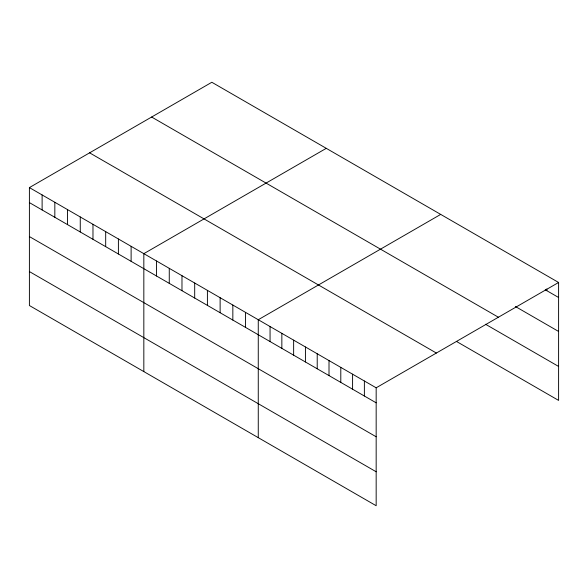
<?xml version="1.0" encoding="UTF-8"?>
<svg xmlns="http://www.w3.org/2000/svg" width="588" height="588" viewBox="0 0 588 588"><rect width="100%" height="100%" fill="white"/><g stroke="black" fill="none" stroke-linecap="round" stroke-linejoin="round"><path stroke-width="0.88" d="M29.4 187.594L376.166 387.801L376.166 505.731L29.4 305.525L29.4 187.594L211.834 82.269L558.6 282.475L558.6 400.406L456.42 341.415M326.266 148.338L143.832 253.663L143.832 371.594M440.699 214.407L258.264 319.732L258.264 437.663M376.166 387.801L558.6 282.475M545.238 289.774L558.6 297.491M515.367 306.495L558.6 331.456M151.631 117.027L498.396 317.233M485.504 324.238L558.6 366.442M89.604 152.836L436.37 353.043M29.4 202.61L376.166 402.817M29.4 236.574L376.166 436.781M29.4 271.568L376.166 471.767M546.811 288.921L546.811 290.685M364.376 380.995L364.376 396.011M352.587 374.189L352.587 389.205M340.797 367.382L340.797 382.398M329.008 360.569L329.008 375.592M317.219 353.763L317.219 368.779M305.429 346.957L305.429 361.973M293.64 340.151L293.64 355.167M281.85 333.345L281.85 348.361M270.061 326.538L270.061 341.554M245.556 312.39L245.556 327.406M232.841 305.047L232.841 320.063M220.125 297.704L220.125 312.728M207.41 290.369L207.41 305.385M194.694 283.026L194.694 298.043M181.979 275.684L181.979 290.7M169.263 268.341L169.263 283.365M156.548 261.006L156.548 276.022M131.117 246.321L131.117 261.337M118.401 238.978L118.401 254.001M105.686 231.643L105.686 246.659M92.977 224.3L92.977 239.316M80.262 216.957L80.262 231.973M67.547 209.615L67.547 224.631M54.831 202.279L54.831 217.295M42.115 194.937L42.115 209.953"/></g></svg>
